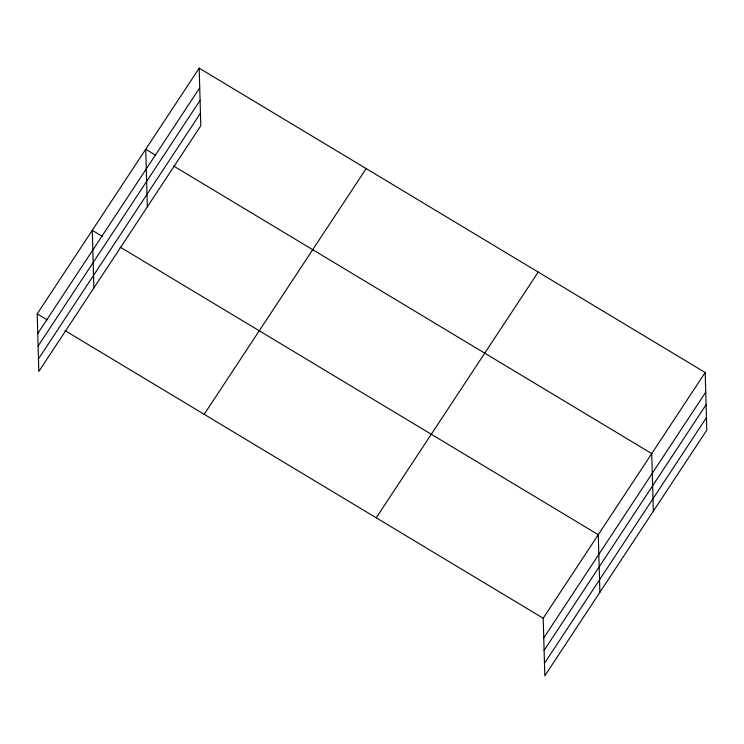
<?xml version="1.0" encoding="UTF-8"?>
<svg xmlns="http://www.w3.org/2000/svg" width="744" height="744" viewBox="0 0 744 744"><rect width="100%" height="100%" fill="white"/><g stroke="black" fill="none" stroke-linecap="round" stroke-linejoin="round"><path stroke-width="1.12" d="M199.187 68.16L200.796 125.755L38.809 371.479L37.2 313.884L199.187 68.16L705.191 372.521L706.8 430.116L544.813 675.84L543.204 618.245L705.191 372.521M37.749 333.554L199.736 87.829M38.102 346.072L200.08 100.338M38.456 358.961L200.443 113.237M204.182 414.324L366.169 168.6M376.222 517.805L538.21 272.081M543.752 637.915L705.74 392.19M544.106 650.433L706.093 404.708M544.469 663.322L706.447 417.598M155.673 155.226L145.731 149.246L147.34 206.841M173.557 165.986L651.735 453.608L653.344 511.202M102.216 236.313L92.275 230.342L93.884 287.928M120.11 247.082L598.278 534.704L599.887 592.298M37.2 313.884L47.142 319.864M65.035 330.624L543.204 618.245"/></g></svg>
